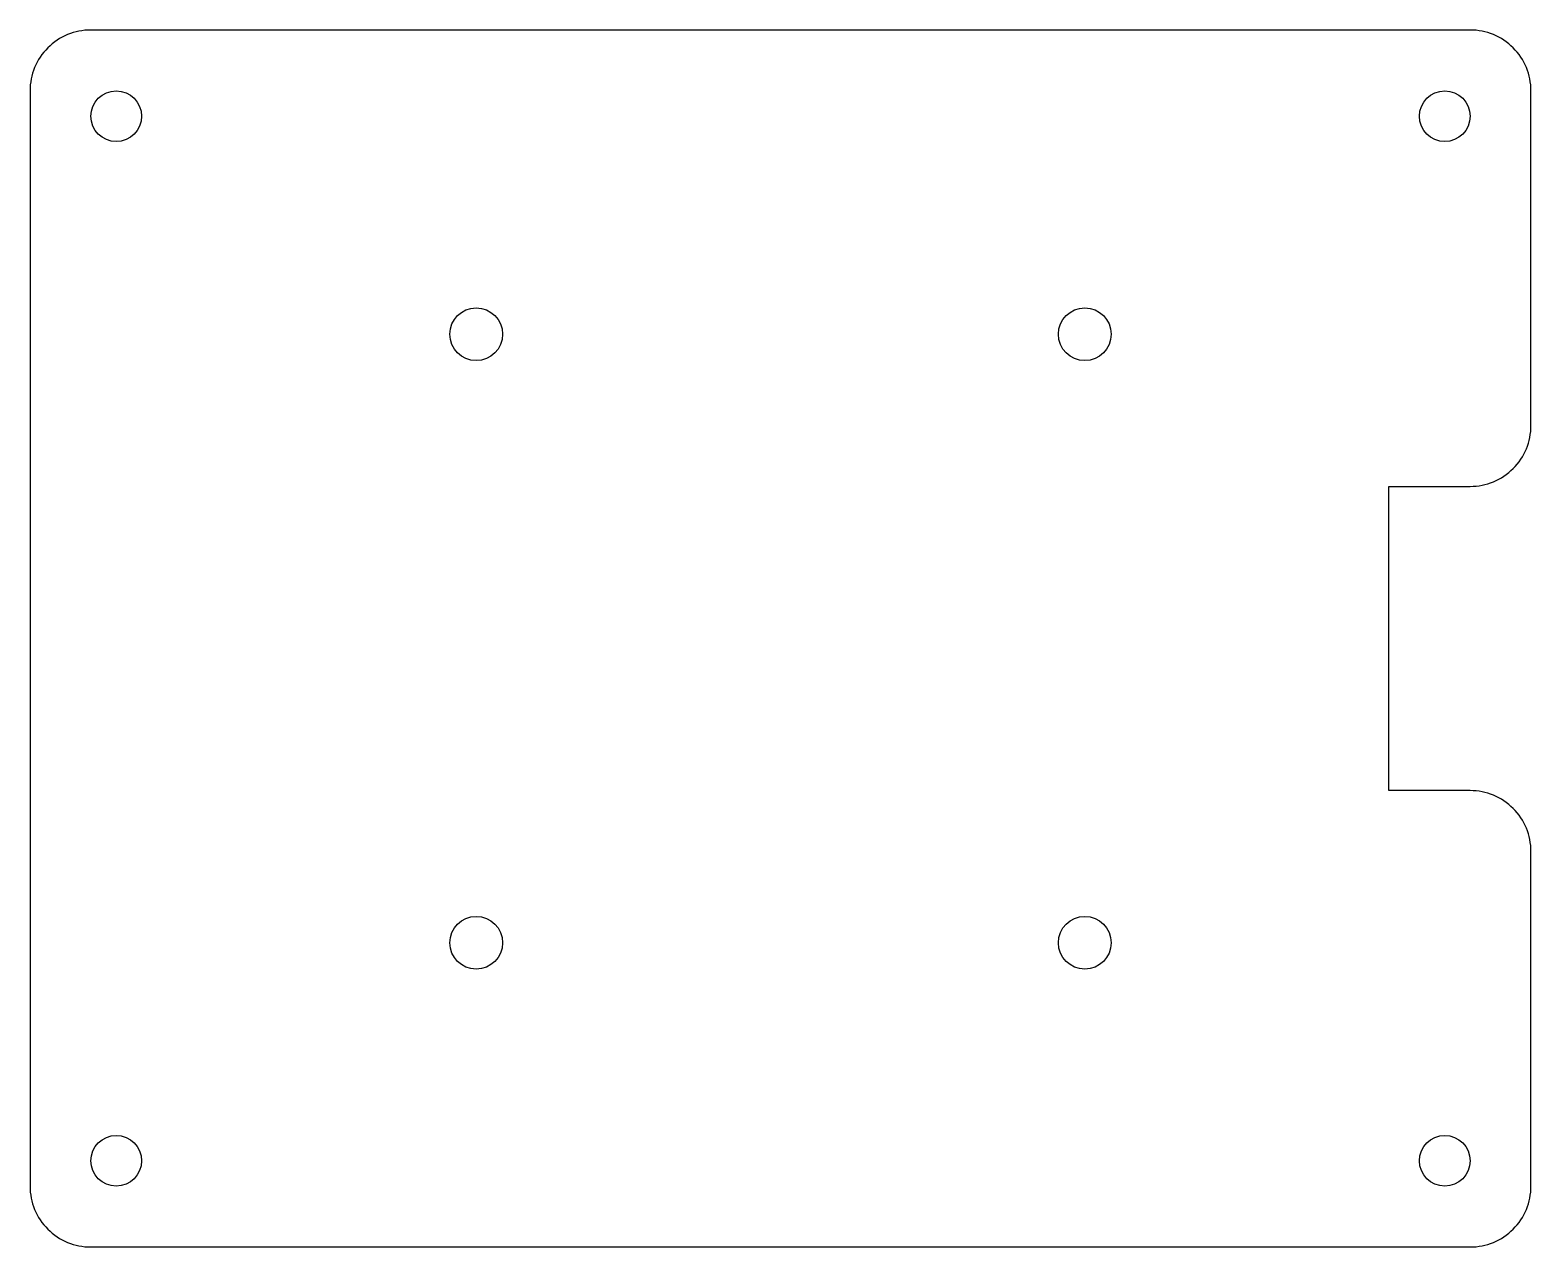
# Model space of a CAD drawing. Header units: millimetres. Extents: x -37 to 37, y -30 to 30.
import ezdxf

# ---------------------------------------------------------------- set-up
doc = ezdxf.new("R2010")
doc.units = ezdxf.units.MM
doc.layers.get('0').update_dxf_attribs({"linetype": 'CONTINUOUS'})

msp = doc.modelspace()

# ---------------------------------------------------------------- linework, layer by layer
msp.add_lwpolyline([(34, 7.5, 0.414214), (37, 10.5), (37, 27, 0.414214), (34, 30), (-34, 30, 0.414214), (-37, 27), (-37, -27, 0.414214), (-34, -30), (34, -30, 0.414214), (37, -27), (37, -10.5, 0.414214), (34, -7.5), (30, -7.5), (30, 7.5)], format="xyb", close=True)
for centre, radius in [((-32.75, 25.75), 1.25), ((32.75, 25.75), 1.25), ((-15, 15), 1.3), ((15, 15), 1.3), ((-15, -15), 1.3), ((15, -15), 1.3), ((-32.75, -25.75), 1.25), ((32.75, -25.75), 1.25)]:
    msp.add_circle(centre, radius)

doc.saveas('drawing.dxf')
